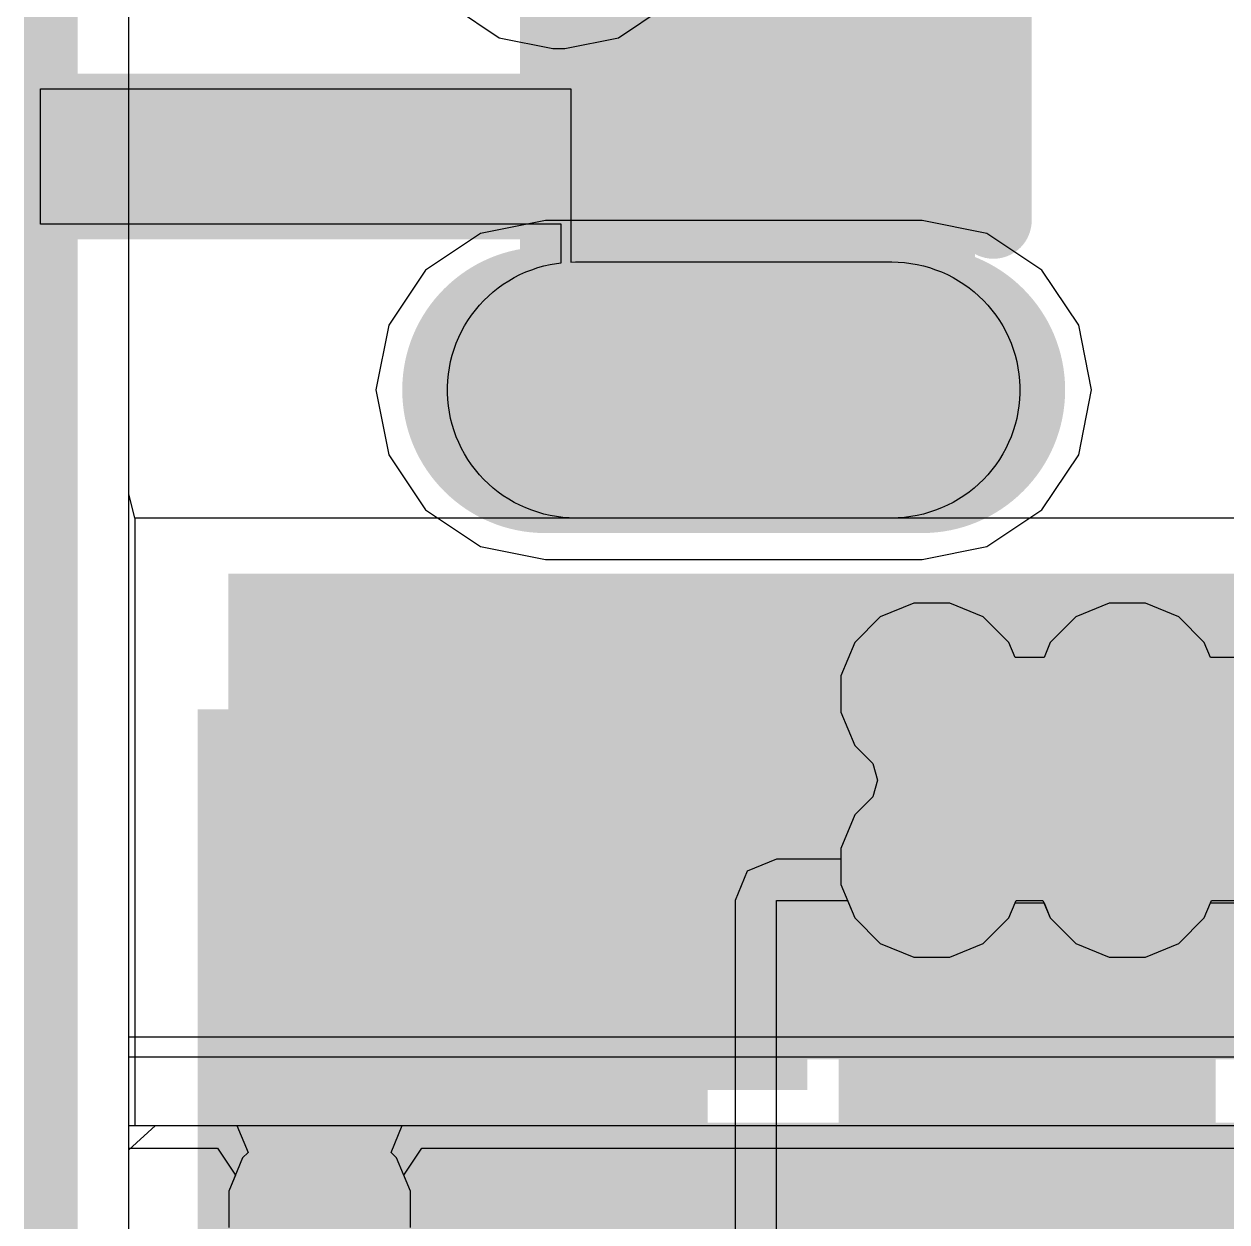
# Model space of a CAD drawing. Header units: inches. Extents: x -6 to 284, y -12 to 154.
# Drawn here: x 10.639 to 14.631, y -2.757 to 1.22 of the extents above; entities that cross this region are included whole.
import ezdxf

# ---------------------------------------------------------------- set-up
doc = ezdxf.new("R2010")
doc.units = ezdxf.units.IN
for name, color, linetype in [('Board Outline', 216, 'Continuous'), ('Bottom Layer', 5, 'Continuous'), ('Bottom Overlay', 54, 'Continuous'), ('Bottom Paste', 16, 'Continuous'), ('Bottom Solder', 6, 'Continuous'), ('Drill Drawing', 1, 'Continuous'), ('GND-1', 16, 'Continuous'), ('GND-2', 90, 'Continuous'), ('GND-3', 216, 'Continuous'), ('GND-4', 54, 'Continuous'), ('Multi-Layer', 9, 'Continuous'), ('Pad Holes', 156, 'Continuous'), ('PWR-1', 156, 'Continuous'), ('PWR-2', 130, 'Continuous'), ('Signal L1', 76, 'Continuous'), ('Signal L2', 6, 'Continuous'), ('Top Layer', 1, 'Continuous'), ('Top Overlay', 2, 'Continuous'), ('Top Paste', 8, 'Continuous'), ('Top Solder', 216, 'Continuous'), ('Via Holes', 16, 'Continuous')]:
    doc.layers.add(name, color=color, linetype=linetype)

# ---------------------------------------------------------------- blocks, each defined once
blk = doc.blocks.new('GT_USB_8013A_80')
at = {"layer": 'Bottom Layer'}
h = blk.add_hatch(color=5, dxfattribs=at)
edge = h.paths.add_edge_path()
edge.add_arc((4.3499, -0.0901), 0.425, 180, 360)
edge.add_line((4.7749, -0.0901), (4.7749, 1.1599))
edge.add_arc((4.3499, 1.1599), 0.425, 0, 180)
edge.add_line((3.9249, 1.1599), (3.9249, -0.0901))
at = {"layer": 'Bottom Solder'}
h = blk.add_hatch(color=6, dxfattribs=at)
edge = h.paths.add_edge_path()
edge.add_arc((4.3499, -0.0901), 0.475, 180, 360)
edge.add_line((4.8249, -0.0901), (4.8249, 1.1599))
edge.add_arc((4.3499, 1.1599), 0.475, 0, 180)
edge.add_line((3.8749, 1.1599), (3.8749, -0.0901))
at = {"layer": 'GND-1'}
h = blk.add_hatch(color=16, dxfattribs=at)
edge = h.paths.add_edge_path()
edge.add_arc((4.3499, -0.0901), 0.425, 180, 360)
edge.add_line((4.7749, -0.0901), (4.7749, 1.1599))
edge.add_arc((4.3499, 1.1599), 0.425, 0, 180)
edge.add_line((3.9249, 1.1599), (3.9249, -0.0901))
at = {"layer": 'GND-2'}
h = blk.add_hatch(color=90, dxfattribs=at)
edge = h.paths.add_edge_path()
edge.add_arc((4.3499, -0.0901), 0.425, 180, 360)
edge.add_line((4.7749, -0.0901), (4.7749, 1.1599))
edge.add_arc((4.3499, 1.1599), 0.425, 0, 180)
edge.add_line((3.9249, 1.1599), (3.9249, -0.0901))
at = {"layer": 'GND-3'}
h = blk.add_hatch(color=216, dxfattribs=at)
edge = h.paths.add_edge_path()
edge.add_arc((4.3499, -0.0901), 0.425, 180, 360)
edge.add_line((4.7749, -0.0901), (4.7749, 1.1599))
edge.add_arc((4.3499, 1.1599), 0.425, 0, 180)
edge.add_line((3.9249, 1.1599), (3.9249, -0.0901))
at = {"layer": 'GND-4'}
h = blk.add_hatch(color=54, dxfattribs=at)
edge = h.paths.add_edge_path()
edge.add_arc((4.3499, -0.0901), 0.425, 180, 360)
edge.add_line((4.7749, -0.0901), (4.7749, 1.1599))
edge.add_arc((4.3499, 1.1599), 0.425, 0, 180)
edge.add_line((3.9249, 1.1599), (3.9249, -0.0901))
at = {"layer": 'Multi-Layer'}
h = blk.add_hatch(color=9, dxfattribs=at)
edge = h.paths.add_edge_path()
edge.add_arc((4.3499, -0.0901), 0.425, 180, 360)
edge.add_line((4.7749, -0.0901), (4.7749, 1.1599))
edge.add_arc((4.3499, 1.1599), 0.425, 0, 180)
edge.add_line((3.9249, 1.1599), (3.9249, -0.0901))
at = {"layer": 'Pad Holes'}
h = blk.add_hatch(color=7, dxfattribs=at)
edge = h.paths.add_edge_path()
edge.add_arc((4.3501, -0.0651), 0.25, 180, 360)
edge.add_line((4.6001, -0.0651), (4.6001, 1.1349))
edge.add_arc((4.3501, 1.1349), 0.25, 0, 180)
edge.add_line((4.1001, 1.1349), (4.1001, -0.0651))
at = {"layer": 'PWR-1'}
h = blk.add_hatch(color=156, dxfattribs=at)
edge = h.paths.add_edge_path()
edge.add_arc((4.3499, -0.0901), 0.425, 180, 360)
edge.add_line((4.7749, -0.0901), (4.7749, 1.1599))
edge.add_arc((4.3499, 1.1599), 0.425, 0, 180)
edge.add_line((3.9249, 1.1599), (3.9249, -0.0901))
at = {"layer": 'PWR-2'}
h = blk.add_hatch(color=130, dxfattribs=at)
edge = h.paths.add_edge_path()
edge.add_arc((4.3499, -0.0901), 0.425, 180, 360)
edge.add_line((4.7749, -0.0901), (4.7749, 1.1599))
edge.add_arc((4.3499, 1.1599), 0.425, 0, 180)
edge.add_line((3.9249, 1.1599), (3.9249, -0.0901))
at = {"layer": 'Signal L1'}
h = blk.add_hatch(color=76, dxfattribs=at)
edge = h.paths.add_edge_path()
edge.add_arc((4.3499, -0.0901), 0.425, 180, 360)
edge.add_line((4.7749, -0.0901), (4.7749, 1.1599))
edge.add_arc((4.3499, 1.1599), 0.425, 0, 180)
edge.add_line((3.9249, 1.1599), (3.9249, -0.0901))
at = {"layer": 'Signal L2'}
h = blk.add_hatch(color=6, dxfattribs=at)
edge = h.paths.add_edge_path()
edge.add_arc((4.3499, -0.0901), 0.425, 180, 360)
edge.add_line((4.7749, -0.0901), (4.7749, 1.1599))
edge.add_arc((4.3499, 1.1599), 0.425, 0, 180)
edge.add_line((3.9249, 1.1599), (3.9249, -0.0901))
at = {"layer": 'Top Layer'}
h = blk.add_hatch(color=1, dxfattribs=at)
edge = h.paths.add_edge_path()
edge.add_arc((4.3499, -0.0901), 0.425, 180, 360)
edge.add_line((4.7749, -0.0901), (4.7749, 1.1599))
edge.add_arc((4.3499, 1.1599), 0.425, 0, 180)
edge.add_line((3.9249, 1.1599), (3.9249, -0.0901))
blk.add_hatch(color=1, dxfattribs=at).paths.add_polyline_path([(3.35, -0.0049), (3.8, -0.0049), (3.8, -1.7649), (3.35, -1.7649)])
at = {"layer": 'Top Solder'}
h = blk.add_hatch(color=216, dxfattribs=at)
edge = h.paths.add_edge_path()
edge.add_arc((4.3499, -0.0901), 0.475, 180, 360)
edge.add_line((4.8249, -0.0901), (4.8249, 1.1599))
edge.add_arc((4.3499, 1.1599), 0.475, 0, 180)
edge.add_line((3.8749, 1.1599), (3.8749, -0.0901))
blk.add_hatch(color=216, dxfattribs=at).paths.add_polyline_path([(3.3, 0.0451), (3.85, 0.0451), (3.85, -1.8149), (3.3, -1.8149)])
at = {"layer": 'Top Overlay'}
blk.add_lwpolyline([(3.7873, 1.3969, 0.254, 0.254, 0), (3.1018, 1.3969, 0.254, 0.254, 0)], format="xyseb", dxfattribs=at)
for points in [[(3.0383, 1.3969, 0.127, 0.127, 1), (3.1653, 1.3969, 0.127, 0.127, 1)], [(3.7238, 1.3969, 0.127, 0.127, 1), (3.8508, 1.3969, 0.127, 0.127, 1)]]:
    blk.add_lwpolyline(points, format="xyseb", close=True, dxfattribs=at)
at = {"layer": 'Top Paste'}
for p, q in [((4.2553, 1.4742), (4.2761, 1.4784)), ((4.2761, 1.4784), (4.297, 1.4815)), ((4.297, 1.4815), (4.3181, 1.4836)), ((4.3181, 1.4836), (4.3393, 1.4847)), ((4.3393, 1.4847), (4.3605, 1.4847)), ((4.3605, 1.4847), (4.3816, 1.4836)), ((4.3816, 1.4836), (4.4027, 1.4815)), ((4.4027, 1.4815), (4.4237, 1.4784)), ((4.4237, 1.4784), (4.4445, 1.4742)), ((4.1374, 1.4279), (4.156, 1.438)), ((4.156, 1.438), (4.1751, 1.4472)), ((4.1751, 1.4472), (4.1946, 1.4554)), ((4.1946, 1.4554), (4.2145, 1.4627)), ((4.2145, 1.4627), (4.2348, 1.469)), ((4.2348, 1.469), (4.2553, 1.4742)), ((4.4445, 1.4742), (4.465, 1.469)), ((4.465, 1.469), (4.4852, 1.4627)), ((4.4852, 1.4627), (4.5052, 1.4554)), ((4.5052, 1.4554), (4.5247, 1.4472)), ((4.5247, 1.4472), (4.5438, 1.438)), ((4.5438, 1.438), (4.5624, 1.4279)), ((4.0849, 1.3921), (4.1018, 1.4049)), ((4.1018, 1.4049), (4.1193, 1.4168)), ((4.1193, 1.4168), (4.1374, 1.4279)), ((4.5624, 1.4279), (4.5805, 1.4168)), ((4.5805, 1.4168), (4.598, 1.4049)), ((4.598, 1.4049), (4.6149, 1.3921)), ((4.0383, 1.3489), (4.0531, 1.3641)), ((4.0531, 1.3641), (4.0687, 1.3785)), ((4.0687, 1.3785), (4.0849, 1.3921)), ((4.6149, 1.3921), (4.6311, 1.3785)), ((4.6311, 1.3785), (4.6467, 1.3641)), ((4.6467, 1.3641), (4.6614, 1.3489)), ((4.0111, 1.3164), (4.0243, 1.333)), ((4.0243, 1.333), (4.0383, 1.3489)), ((4.6614, 1.3489), (4.6755, 1.333)), ((4.6755, 1.333), (4.6887, 1.3164)), ((3.9766, 1.2631), (3.9872, 1.2814)), ((3.9872, 1.2814), (3.9987, 1.2992)), ((3.9987, 1.2992), (4.0111, 1.3164)), ((4.6887, 1.3164), (4.701, 1.2992)), ((4.701, 1.2992), (4.7126, 1.2814)), ((4.7126, 1.2814), (4.7231, 1.2631)), ((3.9582, 1.2249), (3.967, 1.2442)), ((3.967, 1.2442), (3.9766, 1.2631)), ((4.7231, 1.2631), (4.7328, 1.2442)), ((4.7328, 1.2442), (4.7415, 1.2249)), ((3.9437, 1.1851), (3.9505, 1.2052)), ((3.9505, 1.2052), (3.9582, 1.2249)), ((4.7415, 1.2249), (4.7493, 1.2052)), ((4.7493, 1.2052), (4.756, 1.1851)), ((3.9333, 1.144), (3.938, 1.1647)), ((3.938, 1.1647), (3.9437, 1.1851)), ((4.756, 1.1851), (4.7618, 1.1647)), ((4.7618, 1.1647), (4.7665, 1.144)), ((3.927, 1.1021), (3.9296, 1.1232)), ((3.9296, 1.1232), (3.9333, 1.144)), ((4.7665, 1.144), (4.7702, 1.1232)), ((4.7702, 1.1232), (4.7728, 1.1021)), ((3.9249, 1.0598), (3.9254, 1.081)), ((3.9254, 1.081), (3.927, 1.1021)), ((4.7728, 1.1021), (4.7744, 1.081)), ((4.7744, 1.081), (4.7749, 1.0598)), ((3.9249, 0.0098), (3.9249, 1.0598)), ((4.7749, 1.0598), (4.7749, 0.0098)), ((3.9253, -0.0051), (3.9249, 0.0098)), ((4.7749, 0.0098), (4.7744, -0.0114)), ((3.3499, -1.7651), (3.3499, -0.0051)), ((3.3499, -0.0051), (3.9253, -0.0051)), ((3.9276, -0.0371), (3.7999, -0.0371)), ((3.7999, -0.0371), (3.7999, -1.7651)), ((3.9296, -0.0535), (3.9276, -0.0371)), ((4.7728, -0.0325), (4.7702, -0.0535)), ((4.7744, -0.0114), (4.7728, -0.0325)), ((3.9333, -0.0744), (3.9296, -0.0535)), ((3.938, -0.095), (3.9333, -0.0744)), ((4.7665, -0.0744), (4.7618, -0.095)), ((4.7702, -0.0535), (4.7665, -0.0744)), ((3.9437, -0.1154), (3.938, -0.095)), ((3.9505, -0.1355), (3.9437, -0.1154)), ((4.756, -0.1154), (4.7493, -0.1355)), ((4.7618, -0.095), (4.756, -0.1154)), ((3.9582, -0.1553), (3.9505, -0.1355)), ((3.967, -0.1746), (3.9582, -0.1553)), ((4.7415, -0.1553), (4.7328, -0.1746)), ((4.7493, -0.1355), (4.7415, -0.1553)), ((3.9766, -0.1934), (3.967, -0.1746)), ((3.9872, -0.2118), (3.9766, -0.1934)), ((4.7231, -0.1934), (4.7126, -0.2118)), ((4.7328, -0.1746), (4.7231, -0.1934)), ((3.9987, -0.2296), (3.9872, -0.2118)), ((4.0111, -0.2468), (3.9987, -0.2296)), ((4.701, -0.2296), (4.6887, -0.2468)), ((4.7126, -0.2118), (4.701, -0.2296)), ((4.0243, -0.2634), (4.0111, -0.2468)), ((4.0383, -0.2792), (4.0243, -0.2634)), ((4.0531, -0.2944), (4.0383, -0.2792)), ((4.6614, -0.2792), (4.6467, -0.2944)), ((4.6755, -0.2634), (4.6614, -0.2792)), ((4.6887, -0.2468), (4.6755, -0.2634)), ((4.0687, -0.3088), (4.0531, -0.2944)), ((4.0849, -0.3225), (4.0687, -0.3088)), ((4.6311, -0.3088), (4.6149, -0.3225)), ((4.6467, -0.2944), (4.6311, -0.3088)), ((4.1018, -0.3353), (4.0849, -0.3225)), ((4.1193, -0.3472), (4.1018, -0.3353)), ((4.1374, -0.3582), (4.1193, -0.3472)), ((4.156, -0.3684), (4.1374, -0.3582)), ((4.5624, -0.3582), (4.5438, -0.3684)), ((4.5805, -0.3472), (4.5624, -0.3582)), ((4.598, -0.3353), (4.5805, -0.3472)), ((4.6149, -0.3225), (4.598, -0.3353)), ((4.1751, -0.3776), (4.156, -0.3684)), ((4.1946, -0.3858), (4.1751, -0.3776)), ((4.2145, -0.3931), (4.1946, -0.3858)), ((4.2348, -0.3993), (4.2145, -0.3931)), ((4.4852, -0.3931), (4.465, -0.3993)), ((4.5052, -0.3858), (4.4852, -0.3931)), ((4.5247, -0.3776), (4.5052, -0.3858)), ((4.5438, -0.3684), (4.5247, -0.3776)), ((4.2553, -0.4045), (4.2348, -0.3993)), ((4.2761, -0.4087), (4.2553, -0.4045)), ((4.297, -0.4119), (4.2761, -0.4087)), ((4.3181, -0.414), (4.297, -0.4119)), ((4.3393, -0.4151), (4.3181, -0.414)), ((4.3605, -0.4151), (4.3393, -0.4151)), ((4.3816, -0.414), (4.3605, -0.4151)), ((4.4027, -0.4119), (4.3816, -0.414)), ((4.4237, -0.4087), (4.4027, -0.4119)), ((4.4445, -0.4045), (4.4237, -0.4087)), ((4.465, -0.3993), (4.4445, -0.4045)), ((3.7999, -1.7651), (3.3499, -1.7651))]:
    blk.add_line(p, q, dxfattribs=at)
blk = doc.blocks.new('F____1206__3216_M_______250')
at = {"layer": 'Top Layer'}
blk.add_hatch(color=1, dxfattribs=at).paths.add_polyline_path([(-2.058, 0.91), (-0.998, 0.91), (-0.998, -0.91), (-2.058, -0.91)])
at = {"layer": 'Top Paste'}
blk.add_hatch(color=8, dxfattribs=at).paths.add_polyline_path([(-2.058, 0.91), (-0.998, 0.91), (-0.998, -0.91), (-2.058, -0.91)])
at = {"layer": 'Top Solder'}
blk.add_hatch(color=216, dxfattribs=at).paths.add_polyline_path([(-2.1596, 1.0116), (-0.8964, 1.0116), (-0.8964, -1.0116), (-2.1596, -1.0116)])
at = {"layer": 'Top Overlay'}
for points in [[(0.68, 0.8492, 0.127, 0.127, 0), (-0.68, 0.8492, 0.127, 0.127, 0)], [(-0.6087, -0.002, 0.127, 0.127, -0.962331), (0, -0.0254, 0.127, 0.127, 0)], [(0.68, -0.8492, 0.127, 0.127, 0), (-0.68, -0.8492, 0.127, 0.127, 0)]]:
    blk.add_lwpolyline(points, format="xyseb", dxfattribs=at)
for points in [[(-0.7118, 0.8492, 0.0635, 0.0635, 1), (-0.6483, 0.8492, 0.0635, 0.0635, 1)], [(-0.6405, -0.002, 0.0635, 0.0635, 1), (-0.577, -0.002, 0.0635, 0.0635, 1)], [(-0.7118, -0.8492, 0.0635, 0.0635, 1), (-0.6483, -0.8492, 0.0635, 0.0635, 1)]]:
    blk.add_lwpolyline(points, format="xyseb", close=True, dxfattribs=at)
blk = doc.blocks.new('C___0805_B_427')
at = {"layer": 'Bottom Layer'}
for points in [[(-1.524, 0.762), (-0.508, 0.762), (-0.508, -0.762), (-1.524, -0.762)], [(0.508, 0.762), (1.524, 0.762), (1.524, -0.762), (0.508, -0.762)]]:
    blk.add_hatch(color=5, dxfattribs=at).paths.add_polyline_path(points)
at = {"layer": 'Bottom Paste'}
for points in [[(-1.524, 0.762), (-0.508, 0.762), (-0.508, -0.762), (-1.524, -0.762)], [(0.508, 0.762), (1.524, 0.762), (1.524, -0.762), (0.508, -0.762)]]:
    blk.add_hatch(color=16, dxfattribs=at).paths.add_polyline_path(points)
at = {"layer": 'Bottom Solder'}
for points in [[(-1.594, 0.832), (-0.438, 0.832), (-0.438, -0.832), (-1.594, -0.832)], [(0.438, 0.832), (1.594, 0.832), (1.594, -0.832), (0.438, -0.832)]]:
    blk.add_hatch(color=6, dxfattribs=at).paths.add_polyline_path(points)
at = {"layer": 'Bottom Overlay'}
for points in [[(-1.6256, 0.8636, 0.127, 0.127, 0), (-0.6096, 0.8636, 0.127, 0.127, 0)], [(-1.6256, -0.8636, 0.127, 0.127, 0), (-1.6256, 0.8636, 0.127, 0.127, 0)], [(0.6096, 0.8636, 0.127, 0.127, 0), (1.6256, 0.8636, 0.127, 0.127, 0)], [(1.6256, -0.8636, 0.127, 0.127, 0), (1.6256, 0.8636, 0.127, 0.127, 0)], [(-1.6256, -0.8636, 0.127, 0.127, 0), (-0.6096, -0.8636, 0.127, 0.127, 0)], [(0.6096, -0.8636, 0.127, 0.127, 0), (1.6256, -0.8636, 0.127, 0.127, 0)]]:
    blk.add_lwpolyline(points, format="xyseb", dxfattribs=at)
for points in [[(-1.6574, 0.8636, 0.0635, 0.0635, 1), (-1.5938, 0.8636, 0.0635, 0.0635, 1)], [(-1.6574, 0.8636, 0.0635, 0.0635, 1), (-1.5938, 0.8636, 0.0635, 0.0635, 1)], [(-0.6414, 0.8636, 0.0635, 0.0635, 1), (-0.5779, 0.8636, 0.0635, 0.0635, 1)], [(0.5779, 0.8636, 0.0635, 0.0635, 1), (0.6414, 0.8636, 0.0635, 0.0635, 1)], [(1.5939, 0.8636, 0.0635, 0.0635, 1), (1.6574, 0.8636, 0.0635, 0.0635, 1)], [(1.5939, 0.8636, 0.0635, 0.0635, 1), (1.6574, 0.8636, 0.0635, 0.0635, 1)], [(-1.6574, -0.8636, 0.0635, 0.0635, 1), (-1.5939, -0.8636, 0.0635, 0.0635, 1)], [(-1.6574, -0.8636, 0.0635, 0.0635, 1), (-1.5939, -0.8636, 0.0635, 0.0635, 1)], [(-0.6413, -0.8636, 0.0635, 0.0635, 1), (-0.5778, -0.8636, 0.0635, 0.0635, 1)], [(0.5779, -0.8636, 0.0635, 0.0635, 1), (0.6414, -0.8636, 0.0635, 0.0635, 1)], [(1.5939, -0.8636, 0.0635, 0.0635, 1), (1.6574, -0.8636, 0.0635, 0.0635, 1)], [(1.5939, -0.8636, 0.0635, 0.0635, 1), (1.6574, -0.8636, 0.0635, 0.0635, 1)]]:
    blk.add_lwpolyline(points, format="xyseb", close=True, dxfattribs=at)

msp = doc.modelspace()

# ---------------------------------------------------------------- hatches: boundary and pattern name
at = {"layer": 'Bottom Layer'}
h = msp.add_hatch(color=5, dxfattribs=at)
edge = h.paths.add_edge_path()
edge.add_arc((13.6514, -1.0041), 0.2, 0, 360)
h = msp.add_hatch(color=5, dxfattribs=at)
edge = h.paths.add_edge_path()
edge.add_arc((14.3002, -1.0041), 0.2, 0, 360)
h = msp.add_hatch(color=5, dxfattribs=at)
edge = h.paths.add_edge_path()
edge.add_arc((13.6514, -1.5767), 0.2, 0, 360)
h = msp.add_hatch(color=5, dxfattribs=at)
edge = h.paths.add_edge_path()
edge.add_arc((14.3002, -1.5767), 0.2, 0, 360)
msp.add_hatch(color=5, dxfattribs=at).paths.add_polyline_path([(11.38, -6.0661), (12.9075, -6.0661), (12.9075, -2.0692), (11.38, -2.0692)])
h = msp.add_hatch(color=5, dxfattribs=at)
edge = h.paths.add_edge_path()
edge.add_arc((11.6198, -2.7148), 0.2, 0, 360)
at = {"layer": 'GND-1'}
h = msp.add_hatch(color=16, dxfattribs=at)
edge = h.paths.add_edge_path()
edge.add_arc((13.6514, -1.0041), 0.2, 0, 360)
h = msp.add_hatch(color=16, dxfattribs=at)
edge = h.paths.add_edge_path()
edge.add_arc((14.3002, -1.0041), 0.2, 0, 360)
h = msp.add_hatch(color=16, dxfattribs=at)
edge = h.paths.add_edge_path()
edge.add_arc((13.6514, -1.5767), 0.2, 0, 360)
h = msp.add_hatch(color=16, dxfattribs=at)
edge = h.paths.add_edge_path()
edge.add_arc((14.3002, -1.5767), 0.2, 0, 360)
h = msp.add_hatch(color=16, dxfattribs=at)
edge = h.paths.add_edge_path()
edge.add_arc((11.6198, -2.7148), 0.2, 0, 360)
at = {"layer": 'GND-2'}
h = msp.add_hatch(color=90, dxfattribs=at)
edge = h.paths.add_edge_path()
edge.add_arc((13.6514, -1.0041), 0.2, 0, 360)
h = msp.add_hatch(color=90, dxfattribs=at)
edge = h.paths.add_edge_path()
edge.add_arc((14.3002, -1.0041), 0.2, 0, 360)
h = msp.add_hatch(color=90, dxfattribs=at)
edge = h.paths.add_edge_path()
edge.add_arc((13.6514, -1.5767), 0.2, 0, 360)
h = msp.add_hatch(color=90, dxfattribs=at)
edge = h.paths.add_edge_path()
edge.add_arc((14.3002, -1.5767), 0.2, 0, 360)
h = msp.add_hatch(color=90, dxfattribs=at)
edge = h.paths.add_edge_path()
edge.add_arc((11.6198, -2.7148), 0.2, 0, 360)
at = {"layer": 'GND-3'}
h = msp.add_hatch(color=216, dxfattribs=at)
edge = h.paths.add_edge_path()
edge.add_arc((13.6514, -1.0041), 0.2, 0, 360)
h = msp.add_hatch(color=216, dxfattribs=at)
edge = h.paths.add_edge_path()
edge.add_arc((14.3002, -1.0041), 0.2, 0, 360)
h = msp.add_hatch(color=216, dxfattribs=at)
edge = h.paths.add_edge_path()
edge.add_arc((13.6514, -1.5767), 0.2, 0, 360)
h = msp.add_hatch(color=216, dxfattribs=at)
edge = h.paths.add_edge_path()
edge.add_arc((14.3002, -1.5767), 0.2, 0, 360)
h = msp.add_hatch(color=216, dxfattribs=at)
edge = h.paths.add_edge_path()
edge.add_arc((11.6198, -2.7148), 0.2, 0, 360)
at = {"layer": 'GND-4'}
h = msp.add_hatch(color=54, dxfattribs=at)
edge = h.paths.add_edge_path()
edge.add_arc((13.6514, -1.0041), 0.2, 0, 360)
h = msp.add_hatch(color=54, dxfattribs=at)
edge = h.paths.add_edge_path()
edge.add_arc((14.3002, -1.0041), 0.2, 0, 360)
h = msp.add_hatch(color=54, dxfattribs=at)
edge = h.paths.add_edge_path()
edge.add_arc((13.6514, -1.5767), 0.2, 0, 360)
h = msp.add_hatch(color=54, dxfattribs=at)
edge = h.paths.add_edge_path()
edge.add_arc((14.3002, -1.5767), 0.2, 0, 360)
h = msp.add_hatch(color=54, dxfattribs=at)
edge = h.paths.add_edge_path()
edge.add_arc((11.6198, -2.7148), 0.2, 0, 360)
at = {"layer": 'PWR-1'}
h = msp.add_hatch(color=156, dxfattribs=at)
edge = h.paths.add_edge_path()
edge.add_arc((13.6514, -1.0041), 0.2, 0, 360)
h = msp.add_hatch(color=156, dxfattribs=at)
edge = h.paths.add_edge_path()
edge.add_arc((14.3002, -1.0041), 0.2, 0, 360)
h = msp.add_hatch(color=156, dxfattribs=at)
edge = h.paths.add_edge_path()
edge.add_arc((13.6514, -1.5767), 0.2, 0, 360)
h = msp.add_hatch(color=156, dxfattribs=at)
edge = h.paths.add_edge_path()
edge.add_arc((14.3002, -1.5767), 0.2, 0, 360)
h = msp.add_hatch(color=156, dxfattribs=at)
edge = h.paths.add_edge_path()
edge.add_arc((11.6198, -2.7148), 0.2, 0, 360)
at = {"layer": 'PWR-2'}
h = msp.add_hatch(color=130, dxfattribs=at)
edge = h.paths.add_edge_path()
edge.add_arc((13.6514, -1.0041), 0.2, 0, 360)
h = msp.add_hatch(color=130, dxfattribs=at)
edge = h.paths.add_edge_path()
edge.add_arc((14.3002, -1.0041), 0.2, 0, 360)
h = msp.add_hatch(color=130, dxfattribs=at)
edge = h.paths.add_edge_path()
edge.add_arc((13.6514, -1.5767), 0.2, 0, 360)
h = msp.add_hatch(color=130, dxfattribs=at)
edge = h.paths.add_edge_path()
edge.add_arc((14.3002, -1.5767), 0.2, 0, 360)
h = msp.add_hatch(color=130, dxfattribs=at)
edge = h.paths.add_edge_path()
edge.add_arc((11.6198, -2.7148), 0.2, 0, 360)
at = {"layer": 'Signal L1'}
h = msp.add_hatch(color=76, dxfattribs=at)
edge = h.paths.add_edge_path()
edge.add_arc((13.6514, -1.0041), 0.2, 0, 360)
h = msp.add_hatch(color=76, dxfattribs=at)
edge = h.paths.add_edge_path()
edge.add_arc((14.3002, -1.0041), 0.2, 0, 360)
h = msp.add_hatch(color=76, dxfattribs=at)
edge = h.paths.add_edge_path()
edge.add_arc((13.6514, -1.5767), 0.2, 0, 360)
h = msp.add_hatch(color=76, dxfattribs=at)
edge = h.paths.add_edge_path()
edge.add_arc((14.3002, -1.5767), 0.2, 0, 360)
h = msp.add_hatch(color=76, dxfattribs=at)
edge = h.paths.add_edge_path()
edge.add_arc((11.6198, -2.7148), 0.2, 0, 360)
at = {"layer": 'Signal L2'}
h = msp.add_hatch(color=6, dxfattribs=at)
edge = h.paths.add_edge_path()
edge.add_arc((13.6514, -1.0041), 0.2, 0, 360)
h = msp.add_hatch(color=6, dxfattribs=at)
edge = h.paths.add_edge_path()
edge.add_arc((14.3002, -1.0041), 0.2, 0, 360)
h = msp.add_hatch(color=6, dxfattribs=at)
edge = h.paths.add_edge_path()
edge.add_arc((13.6514, -1.5767), 0.2, 0, 360)
h = msp.add_hatch(color=6, dxfattribs=at)
edge = h.paths.add_edge_path()
edge.add_arc((14.3002, -1.5767), 0.2, 0, 360)
h = msp.add_hatch(color=6, dxfattribs=at)
edge = h.paths.add_edge_path()
edge.add_arc((11.6198, -2.7148), 0.2, 0, 360)
at = {"layer": 'Top Layer'}
for points in [[(12.2844, -0.1559), (13.7948, -0.1559), (13.7948, 1.755), (12.2844, 1.755)], [(11.3164, -2.2167), (15.8324, -2.2167), (15.8324, -0.6047), (11.3164, -0.6047)], [(11.3164, -3.9126), (15.8324, -3.9126), (15.8324, -2.4268), (11.3164, -2.4268)]]:
    msp.add_hatch(color=1, dxfattribs=at).paths.add_polyline_path(points)
h = msp.add_hatch(color=1, dxfattribs=at)
edge = h.paths.add_edge_path()
edge.add_arc((13.6514, -1.0041), 0.2, 0, 360)
h = msp.add_hatch(color=1, dxfattribs=at)
edge = h.paths.add_edge_path()
edge.add_arc((14.3002, -1.0041), 0.2, 0, 360)
h = msp.add_hatch(color=1, dxfattribs=at)
edge = h.paths.add_edge_path()
edge.add_arc((13.6514, -1.5767), 0.2, 0, 360)
h = msp.add_hatch(color=1, dxfattribs=at)
edge = h.paths.add_edge_path()
edge.add_arc((14.3002, -1.5767), 0.2, 0, 360)
h = msp.add_hatch(color=1, dxfattribs=at)
edge = h.paths.add_edge_path()
edge.add_arc((11.6198, -2.7148), 0.2, 0, 360)
at = {"layer": 'Via Holes'}
h = msp.add_hatch(color=7, dxfattribs=at)
edge = h.paths.add_edge_path()
edge.add_arc((13.6514, -1.0041), 0.1, 0, 360)
h = msp.add_hatch(color=7, dxfattribs=at)
edge = h.paths.add_edge_path()
edge.add_arc((14.3002, -1.0041), 0.1, 0, 360)
h = msp.add_hatch(color=7, dxfattribs=at)
edge = h.paths.add_edge_path()
edge.add_arc((13.6514, -1.5767), 0.1, 0, 360)
h = msp.add_hatch(color=7, dxfattribs=at)
edge = h.paths.add_edge_path()
edge.add_arc((14.3002, -1.5767), 0.1, 0, 360)
h = msp.add_hatch(color=7, dxfattribs=at)
edge = h.paths.add_edge_path()
edge.add_arc((11.6198, -2.7148), 0.1, 0, 360)

# ---------------------------------------------------------------- linework, layer by layer
at = {"layer": 'Board Outline'}
msp.add_lwpolyline([(10.7278, -10.3315, 0.1778, 0.1778, 0), (10.7278, 19.0513, 0.1778, 0.1778, 0)], format="xyseb", dxfattribs=at)
at = {"layer": 'Bottom Layer'}
for p, q in [((10.9868, -10.3315), (10.9868, 19.0513)), ((13.5914, -0.7025), (13.4806, -0.7484)), ((13.7114, -0.7025), (13.5914, -0.7025)), ((13.8223, -0.7484), (13.7114, -0.7025)), ((14.2402, -0.7025), (14.1294, -0.7484)), ((14.3602, -0.7025), (14.2402, -0.7025)), ((14.4711, -0.7484), (14.3602, -0.7025)), ((13.4806, -0.7484), (13.3957, -0.8332)), ((13.9071, -0.8332), (13.8223, -0.7484)), ((14.1294, -0.7484), (14.0445, -0.8332)), ((14.5559, -0.8332), (14.4711, -0.7484)), ((13.3957, -0.8332), (13.3498, -0.9441)), ((13.9277, -0.883), (13.9071, -0.8332)), ((14.0445, -0.8332), (14.0239, -0.883)), ((14.5765, -0.883), (14.5559, -0.8332)), ((14.0239, -0.883), (13.9277, -0.883)), ((14.6728, -0.883), (14.5765, -0.883)), ((13.3498, -0.9441), (13.3498, -1.064)), ((13.3498, -1.064), (13.3957, -1.1749)), ((13.3957, -1.1749), (13.4558, -1.235)), ((13.4558, -1.235), (13.4718, -1.2904)), ((13.4718, -1.2904), (13.4558, -1.3457)), ((13.4558, -1.3457), (13.3957, -1.4058)), ((13.3957, -1.4058), (13.3498, -1.5167)), ((13.3498, -1.5167), (13.3498, -1.552)), ((13.1364, -1.552), (13.0392, -1.5922)), ((13.3498, -1.552), (13.1364, -1.552)), ((13.0392, -1.5922), (12.999, -1.6894)), ((12.999, -1.6894), (12.999, -6.2451)), ((13.1364, -6.2451), (13.1364, -1.6894)), ((13.1364, -1.6894), (13.3717, -1.6894)), ((13.3717, -1.6894), (13.3957, -1.7475)), ((13.9071, -1.7475), (13.9312, -1.6894)), ((13.9312, -1.6894), (14.0205, -1.6894)), ((14.0205, -1.6894), (14.0445, -1.7475)), ((14.5559, -1.7475), (14.58, -1.6894)), ((14.58, -1.6894), (14.6693, -1.6894)), ((13.3957, -1.7475), (13.4806, -1.8324)), ((13.8223, -1.8324), (13.9071, -1.7475)), ((14.0445, -1.7475), (14.1294, -1.8324)), ((14.4711, -1.8324), (14.5559, -1.7475)), ((13.4806, -1.8324), (13.5914, -1.8783)), ((13.7114, -1.8783), (13.8223, -1.8324)), ((14.1294, -1.8324), (14.2402, -1.8783)), ((14.3602, -1.8783), (14.4711, -1.8324)), ((13.5914, -1.8783), (13.7114, -1.8783)), ((14.2402, -1.8783), (14.3602, -1.8783))]:
    msp.add_line(p, q, dxfattribs=at)
at = {"layer": 'Drill Drawing'}
for points in [[(12.867, 0.1319, 0.0508, 0.0508, 0), (12.994, 0.2589, 0.0508, 0.0508, 0)], [(12.994, 0.2589, 0.0508, 0.0508, 0), (13.121, 0.1319, 0.0508, 0.0508, 0)], [(12.74, 0.1319, 0.0508, 0.0508, 0), (12.867, 0.0049, 0.0508, 0.0508, 0)], [(12.74, 0.1319, 0.0508, 0.0508, 0), (12.867, 0.1319, 0.0508, 0.0508, 0)], [(13.121, 0.1319, 0.0508, 0.0508, 0), (13.248, 0.1319, 0.0508, 0.0508, 0)], [(13.121, 0.0049, 0.0508, 0.0508, 0), (13.248, 0.1319, 0.0508, 0.0508, 0)], [(12.74, -0.1221, 0.0508, 0.0508, 0), (12.867, 0.0049, 0.0508, 0.0508, 0)], [(13.121, 0.0049, 0.0508, 0.0508, 0), (13.248, -0.1221, 0.0508, 0.0508, 0)], [(12.74, -0.1221, 0.0508, 0.0508, 0), (12.867, -0.1221, 0.0508, 0.0508, 0)], [(12.867, -0.1221, 0.0508, 0.0508, 0), (12.994, -0.2491, 0.0508, 0.0508, 0)], [(12.994, -0.2491, 0.0508, 0.0508, 0), (13.121, -0.1221, 0.0508, 0.0508, 0)], [(13.121, -0.1221, 0.0508, 0.0508, 0), (13.248, -0.1221, 0.0508, 0.0508, 0)], [(13.3974, -0.7501, 0.0508, 0.0508, 0), (13.9054, -0.7501, 0.0508, 0.0508, 0)], [(13.3974, -0.7501, 0.0508, 0.0508, 0), (13.6514, -1.2581, 0.0508, 0.0508, 0)], [(13.6514, -1.2581, 0.0508, 0.0508, 0), (13.9054, -0.7501, 0.0508, 0.0508, 0)], [(14.0462, -0.7501, 0.0508, 0.0508, 0), (14.5542, -0.7501, 0.0508, 0.0508, 0)], [(14.0462, -0.7501, 0.0508, 0.0508, 0), (14.3002, -1.2581, 0.0508, 0.0508, 0)], [(14.3002, -1.2581, 0.0508, 0.0508, 0), (14.5542, -0.7501, 0.0508, 0.0508, 0)], [(13.3974, -1.3227, 0.0508, 0.0508, 0), (13.9054, -1.3227, 0.0508, 0.0508, 0)], [(13.3974, -1.3227, 0.0508, 0.0508, 0), (13.6514, -1.8307, 0.0508, 0.0508, 0)], [(13.6514, -1.8307, 0.0508, 0.0508, 0), (13.9054, -1.3227, 0.0508, 0.0508, 0)], [(14.0462, -1.3227, 0.0508, 0.0508, 0), (14.5542, -1.3227, 0.0508, 0.0508, 0)], [(14.0462, -1.3227, 0.0508, 0.0508, 0), (14.3002, -1.8307, 0.0508, 0.0508, 0)], [(14.3002, -1.8307, 0.0508, 0.0508, 0), (14.5542, -1.3227, 0.0508, 0.0508, 0)], [(11.3658, -2.4608, 0.0508, 0.0508, 0), (11.8738, -2.4608, 0.0508, 0.0508, 0)], [(11.3658, -2.4608, 0.0508, 0.0508, 0), (11.6198, -2.9688, 0.0508, 0.0508, 0)], [(11.6198, -2.9688, 0.0508, 0.0508, 0), (11.8738, -2.4608, 0.0508, 0.0508, 0)]]:
    msp.add_lwpolyline(points, format="xyseb", dxfattribs=at)
for points in [[(12.9813, 0.2589, 0.0254, 0.0254, 1), (13.0067, 0.2589, 0.0254, 0.0254, 1)], [(12.9813, 0.2589, 0.0254, 0.0254, 1), (13.0067, 0.2589, 0.0254, 0.0254, 1)], [(12.7273, 0.1319, 0.0254, 0.0254, 1), (12.7527, 0.1319, 0.0254, 0.0254, 1)], [(12.7273, 0.1319, 0.0254, 0.0254, 1), (12.7527, 0.1319, 0.0254, 0.0254, 1)], [(12.8543, 0.1319, 0.0254, 0.0254, 1), (12.8797, 0.1319, 0.0254, 0.0254, 1)], [(12.8543, 0.1319, 0.0254, 0.0254, 1), (12.8797, 0.1319, 0.0254, 0.0254, 1)], [(13.1083, 0.1319, 0.0254, 0.0254, 1), (13.1337, 0.1319, 0.0254, 0.0254, 1)], [(13.1083, 0.1319, 0.0254, 0.0254, 1), (13.1337, 0.1319, 0.0254, 0.0254, 1)], [(13.2353, 0.1319, 0.0254, 0.0254, 1), (13.2607, 0.1319, 0.0254, 0.0254, 1)], [(13.2353, 0.1319, 0.0254, 0.0254, 1), (13.2607, 0.1319, 0.0254, 0.0254, 1)], [(12.8543, 0.0049, 0.0254, 0.0254, 1), (12.8797, 0.0049, 0.0254, 0.0254, 1)], [(12.8543, 0.0049, 0.0254, 0.0254, 1), (12.8797, 0.0049, 0.0254, 0.0254, 1)], [(13.1083, 0.0049, 0.0254, 0.0254, 1), (13.1337, 0.0049, 0.0254, 0.0254, 1)], [(13.1083, 0.0049, 0.0254, 0.0254, 1), (13.1337, 0.0049, 0.0254, 0.0254, 1)], [(12.7273, -0.1221, 0.0254, 0.0254, 1), (12.7527, -0.1221, 0.0254, 0.0254, 1)], [(12.7273, -0.1221, 0.0254, 0.0254, 1), (12.7527, -0.1221, 0.0254, 0.0254, 1)], [(12.8543, -0.1221, 0.0254, 0.0254, 1), (12.8797, -0.1221, 0.0254, 0.0254, 1)], [(12.8543, -0.1221, 0.0254, 0.0254, 1), (12.8797, -0.1221, 0.0254, 0.0254, 1)], [(13.1083, -0.1221, 0.0254, 0.0254, 1), (13.1337, -0.1221, 0.0254, 0.0254, 1)], [(13.1083, -0.1221, 0.0254, 0.0254, 1), (13.1337, -0.1221, 0.0254, 0.0254, 1)], [(13.2353, -0.1221, 0.0254, 0.0254, 1), (13.2607, -0.1221, 0.0254, 0.0254, 1)], [(13.2353, -0.1221, 0.0254, 0.0254, 1), (13.2607, -0.1221, 0.0254, 0.0254, 1)], [(12.9813, -0.2491, 0.0254, 0.0254, 1), (13.0067, -0.2491, 0.0254, 0.0254, 1)], [(12.9813, -0.2491, 0.0254, 0.0254, 1), (13.0067, -0.2491, 0.0254, 0.0254, 1)], [(13.3847, -0.7501, 0.0254, 0.0254, 1), (13.4101, -0.7501, 0.0254, 0.0254, 1)], [(13.3847, -0.7501, 0.0254, 0.0254, 1), (13.4101, -0.7501, 0.0254, 0.0254, 1)], [(13.8927, -0.7501, 0.0254, 0.0254, 1), (13.9181, -0.7501, 0.0254, 0.0254, 1)], [(13.8927, -0.7501, 0.0254, 0.0254, 1), (13.9181, -0.7501, 0.0254, 0.0254, 1)], [(14.0335, -0.7501, 0.0254, 0.0254, 1), (14.0589, -0.7501, 0.0254, 0.0254, 1)], [(14.0335, -0.7501, 0.0254, 0.0254, 1), (14.0589, -0.7501, 0.0254, 0.0254, 1)], [(14.5415, -0.7501, 0.0254, 0.0254, 1), (14.5669, -0.7501, 0.0254, 0.0254, 1)], [(14.5415, -0.7501, 0.0254, 0.0254, 1), (14.5669, -0.7501, 0.0254, 0.0254, 1)], [(13.6387, -1.2581, 0.0254, 0.0254, 1), (13.6641, -1.2581, 0.0254, 0.0254, 1)], [(13.6387, -1.2581, 0.0254, 0.0254, 1), (13.6641, -1.2581, 0.0254, 0.0254, 1)], [(14.2875, -1.2581, 0.0254, 0.0254, 1), (14.3129, -1.2581, 0.0254, 0.0254, 1)], [(14.2875, -1.2581, 0.0254, 0.0254, 1), (14.3129, -1.2581, 0.0254, 0.0254, 1)], [(13.3847, -1.3227, 0.0254, 0.0254, 1), (13.4101, -1.3227, 0.0254, 0.0254, 1)], [(13.3847, -1.3227, 0.0254, 0.0254, 1), (13.4101, -1.3227, 0.0254, 0.0254, 1)], [(13.8927, -1.3227, 0.0254, 0.0254, 1), (13.9181, -1.3227, 0.0254, 0.0254, 1)], [(13.8927, -1.3227, 0.0254, 0.0254, 1), (13.9181, -1.3227, 0.0254, 0.0254, 1)], [(14.0335, -1.3227, 0.0254, 0.0254, 1), (14.0589, -1.3227, 0.0254, 0.0254, 1)], [(14.0335, -1.3227, 0.0254, 0.0254, 1), (14.0589, -1.3227, 0.0254, 0.0254, 1)], [(14.5415, -1.3227, 0.0254, 0.0254, 1), (14.5669, -1.3227, 0.0254, 0.0254, 1)], [(14.5415, -1.3227, 0.0254, 0.0254, 1), (14.5669, -1.3227, 0.0254, 0.0254, 1)], [(13.6387, -1.8307, 0.0254, 0.0254, 1), (13.6641, -1.8307, 0.0254, 0.0254, 1)], [(13.6387, -1.8307, 0.0254, 0.0254, 1), (13.6641, -1.8307, 0.0254, 0.0254, 1)], [(14.2875, -1.8307, 0.0254, 0.0254, 1), (14.3129, -1.8307, 0.0254, 0.0254, 1)], [(14.2875, -1.8307, 0.0254, 0.0254, 1), (14.3129, -1.8307, 0.0254, 0.0254, 1)], [(11.3531, -2.4608, 0.0254, 0.0254, 1), (11.3785, -2.4608, 0.0254, 0.0254, 1)], [(11.3531, -2.4608, 0.0254, 0.0254, 1), (11.3785, -2.4608, 0.0254, 0.0254, 1)], [(11.8611, -2.4608, 0.0254, 0.0254, 1), (11.8865, -2.4608, 0.0254, 0.0254, 1)], [(11.8611, -2.4608, 0.0254, 0.0254, 1), (11.8865, -2.4608, 0.0254, 0.0254, 1)]]:
    msp.add_lwpolyline(points, format="xyseb", close=True, dxfattribs=at)
at = {"layer": 'GND-1'}
for p, q in [((10.9868, -10.3315), (10.9868, 19.0513)), ((13.5914, -0.7025), (13.4806, -0.7484)), ((13.7114, -0.7025), (13.5914, -0.7025)), ((13.8223, -0.7484), (13.7114, -0.7025)), ((14.2402, -0.7025), (14.1294, -0.7484)), ((14.3602, -0.7025), (14.2402, -0.7025)), ((14.4711, -0.7484), (14.3602, -0.7025)), ((13.4806, -0.7484), (13.3957, -0.8332)), ((13.9071, -0.8332), (13.8223, -0.7484)), ((14.1294, -0.7484), (14.0445, -0.8332)), ((14.5559, -0.8332), (14.4711, -0.7484)), ((13.3957, -0.8332), (13.3498, -0.9441)), ((13.9277, -0.883), (13.9071, -0.8332)), ((14.0445, -0.8332), (14.0239, -0.883)), ((14.5765, -0.883), (14.5559, -0.8332)), ((14.0239, -0.883), (13.9277, -0.883)), ((14.6728, -0.883), (14.5765, -0.883)), ((13.3498, -0.9441), (13.3498, -1.064)), ((13.3498, -1.064), (13.3957, -1.1749)), ((13.3957, -1.1749), (13.4558, -1.235)), ((13.4558, -1.235), (13.4718, -1.2904)), ((13.4718, -1.2904), (13.4558, -1.3457)), ((13.4558, -1.3457), (13.3957, -1.4058)), ((13.3957, -1.4058), (13.3498, -1.5167)), ((13.3498, -1.5167), (13.3498, -1.6367)), ((13.3498, -1.6367), (13.3957, -1.7475)), ((13.9071, -1.7475), (13.9277, -1.6978)), ((13.9277, -1.6978), (14.0239, -1.6978)), ((14.0239, -1.6978), (14.0445, -1.7475)), ((14.5559, -1.7475), (14.5765, -1.6978)), ((14.5765, -1.6978), (14.6728, -1.6978)), ((13.3957, -1.7475), (13.4806, -1.8324)), ((13.8223, -1.8324), (13.9071, -1.7475)), ((14.0445, -1.7475), (14.1294, -1.8324)), ((14.4711, -1.8324), (14.5559, -1.7475)), ((13.4806, -1.8324), (13.5914, -1.8783)), ((13.7114, -1.8783), (13.8223, -1.8324)), ((14.1294, -1.8324), (14.2402, -1.8783)), ((14.3602, -1.8783), (14.4711, -1.8324)), ((13.5914, -1.8783), (13.7114, -1.8783)), ((14.2402, -1.8783), (14.3602, -1.8783))]:
    msp.add_line(p, q, dxfattribs=at)
at = {"layer": 'GND-2'}
for p, q in [((10.9868, -10.3315), (10.9868, 19.0513)), ((13.5914, -0.7025), (13.4806, -0.7484)), ((13.7114, -0.7025), (13.5914, -0.7025)), ((13.8223, -0.7484), (13.7114, -0.7025)), ((14.2402, -0.7025), (14.1294, -0.7484)), ((14.3602, -0.7025), (14.2402, -0.7025)), ((14.4711, -0.7484), (14.3602, -0.7025)), ((13.4806, -0.7484), (13.3957, -0.8332)), ((13.9071, -0.8332), (13.8223, -0.7484)), ((14.1294, -0.7484), (14.0445, -0.8332)), ((14.5559, -0.8332), (14.4711, -0.7484)), ((13.3957, -0.8332), (13.3498, -0.9441)), ((13.9277, -0.883), (13.9071, -0.8332)), ((14.0445, -0.8332), (14.0239, -0.883)), ((14.5765, -0.883), (14.5559, -0.8332)), ((14.0239, -0.883), (13.9277, -0.883)), ((14.6728, -0.883), (14.5765, -0.883)), ((13.3498, -0.9441), (13.3498, -1.064)), ((13.3498, -1.064), (13.3957, -1.1749)), ((13.3957, -1.1749), (13.4558, -1.235)), ((13.4558, -1.235), (13.4718, -1.2904)), ((13.4718, -1.2904), (13.4558, -1.3457)), ((13.4558, -1.3457), (13.3957, -1.4058)), ((13.3957, -1.4058), (13.3498, -1.5167)), ((13.3498, -1.5167), (13.3498, -1.6367)), ((13.3498, -1.6367), (13.3957, -1.7475)), ((13.9071, -1.7475), (13.9277, -1.6978)), ((13.9277, -1.6978), (14.0239, -1.6978)), ((14.0239, -1.6978), (14.0445, -1.7475)), ((14.5559, -1.7475), (14.5765, -1.6978)), ((14.5765, -1.6978), (14.6728, -1.6978)), ((13.3957, -1.7475), (13.4806, -1.8324)), ((13.8223, -1.8324), (13.9071, -1.7475)), ((14.0445, -1.7475), (14.1294, -1.8324)), ((14.4711, -1.8324), (14.5559, -1.7475)), ((13.4806, -1.8324), (13.5914, -1.8783)), ((13.7114, -1.8783), (13.8223, -1.8324)), ((14.1294, -1.8324), (14.2402, -1.8783)), ((14.3602, -1.8783), (14.4711, -1.8324)), ((13.5914, -1.8783), (13.7114, -1.8783)), ((14.2402, -1.8783), (14.3602, -1.8783))]:
    msp.add_line(p, q, dxfattribs=at)
at = {"layer": 'GND-3'}
for p, q in [((10.9868, -10.3315), (10.9868, 19.0513)), ((13.5914, -0.7025), (13.4806, -0.7484)), ((13.7114, -0.7025), (13.5914, -0.7025)), ((13.8223, -0.7484), (13.7114, -0.7025)), ((14.2402, -0.7025), (14.1294, -0.7484)), ((14.3602, -0.7025), (14.2402, -0.7025)), ((14.4711, -0.7484), (14.3602, -0.7025)), ((13.4806, -0.7484), (13.3957, -0.8332)), ((13.9071, -0.8332), (13.8223, -0.7484)), ((14.1294, -0.7484), (14.0445, -0.8332)), ((14.5559, -0.8332), (14.4711, -0.7484)), ((13.3957, -0.8332), (13.3498, -0.9441)), ((13.9277, -0.883), (13.9071, -0.8332)), ((14.0445, -0.8332), (14.0239, -0.883)), ((14.5765, -0.883), (14.5559, -0.8332)), ((14.0239, -0.883), (13.9277, -0.883)), ((14.6728, -0.883), (14.5765, -0.883)), ((13.3498, -0.9441), (13.3498, -1.064)), ((13.3498, -1.064), (13.3957, -1.1749)), ((13.3957, -1.1749), (13.4558, -1.235)), ((13.4558, -1.235), (13.4718, -1.2904)), ((13.4718, -1.2904), (13.4558, -1.3457)), ((13.4558, -1.3457), (13.3957, -1.4058)), ((13.3957, -1.4058), (13.3498, -1.5167)), ((13.3498, -1.5167), (13.3498, -1.6367)), ((13.3498, -1.6367), (13.3957, -1.7475)), ((13.9071, -1.7475), (13.9277, -1.6978)), ((13.9277, -1.6978), (14.0239, -1.6978)), ((14.0239, -1.6978), (14.0445, -1.7475)), ((14.5559, -1.7475), (14.5765, -1.6978)), ((14.5765, -1.6978), (14.6728, -1.6978)), ((13.3957, -1.7475), (13.4806, -1.8324)), ((13.8223, -1.8324), (13.9071, -1.7475)), ((14.0445, -1.7475), (14.1294, -1.8324)), ((14.4711, -1.8324), (14.5559, -1.7475)), ((13.4806, -1.8324), (13.5914, -1.8783)), ((13.7114, -1.8783), (13.8223, -1.8324)), ((14.1294, -1.8324), (14.2402, -1.8783)), ((14.3602, -1.8783), (14.4711, -1.8324)), ((13.5914, -1.8783), (13.7114, -1.8783)), ((14.2402, -1.8783), (14.3602, -1.8783))]:
    msp.add_line(p, q, dxfattribs=at)
at = {"layer": 'GND-4'}
for p, q in [((10.9868, -10.3315), (10.9868, 19.0513)), ((13.5914, -0.7025), (13.4806, -0.7484)), ((13.7114, -0.7025), (13.5914, -0.7025)), ((13.8223, -0.7484), (13.7114, -0.7025)), ((14.2402, -0.7025), (14.1294, -0.7484)), ((14.3602, -0.7025), (14.2402, -0.7025)), ((14.4711, -0.7484), (14.3602, -0.7025)), ((13.4806, -0.7484), (13.3957, -0.8332)), ((13.9071, -0.8332), (13.8223, -0.7484)), ((14.1294, -0.7484), (14.0445, -0.8332)), ((14.5559, -0.8332), (14.4711, -0.7484)), ((13.3957, -0.8332), (13.3498, -0.9441)), ((13.9277, -0.883), (13.9071, -0.8332)), ((14.0445, -0.8332), (14.0239, -0.883)), ((14.5765, -0.883), (14.5559, -0.8332)), ((14.0239, -0.883), (13.9277, -0.883)), ((14.6728, -0.883), (14.5765, -0.883)), ((13.3498, -0.9441), (13.3498, -1.064)), ((13.3498, -1.064), (13.3957, -1.1749)), ((13.3957, -1.1749), (13.4558, -1.235)), ((13.4558, -1.235), (13.4718, -1.2904)), ((13.4718, -1.2904), (13.4558, -1.3457)), ((13.4558, -1.3457), (13.3957, -1.4058)), ((13.3957, -1.4058), (13.3498, -1.5167)), ((13.3498, -1.5167), (13.3498, -1.6367)), ((13.3498, -1.6367), (13.3957, -1.7475)), ((13.9071, -1.7475), (13.9277, -1.6978)), ((13.9277, -1.6978), (14.0239, -1.6978)), ((14.0239, -1.6978), (14.0445, -1.7475)), ((14.5559, -1.7475), (14.5765, -1.6978)), ((14.5765, -1.6978), (14.6728, -1.6978)), ((13.3957, -1.7475), (13.4806, -1.8324)), ((13.8223, -1.8324), (13.9071, -1.7475)), ((14.0445, -1.7475), (14.1294, -1.8324)), ((14.4711, -1.8324), (14.5559, -1.7475)), ((13.4806, -1.8324), (13.5914, -1.8783)), ((13.7114, -1.8783), (13.8223, -1.8324)), ((14.1294, -1.8324), (14.2402, -1.8783)), ((14.3602, -1.8783), (14.4711, -1.8324)), ((13.5914, -1.8783), (13.7114, -1.8783)), ((14.2402, -1.8783), (14.3602, -1.8783))]:
    msp.add_line(p, q, dxfattribs=at)
at = {"layer": 'PWR-1'}
for p, q in [((10.9868, -2.2101), (10.9868, 19.0513)), ((12.0644, 1.2755), (12.2156, 1.1745)), ((12.6122, 1.1745), (12.7634, 1.2755)), ((12.2156, 1.1745), (12.3939, 1.139)), ((12.4339, 1.139), (12.6122, 1.1745)), ((12.3939, 1.139), (12.4339, 1.139)), ((12.369, 0.5678), (12.1537, 0.525)), ((13.619, 0.5678), (12.369, 0.5678)), ((13.8344, 0.525), (13.619, 0.5678)), ((12.1537, 0.525), (11.9711, 0.403)), ((14.017, 0.403), (13.8344, 0.525)), ((11.9711, 0.403), (11.8491, 0.2204)), ((14.139, 0.2204), (14.017, 0.403)), ((11.8491, 0.2204), (11.8062, 0.005)), ((14.1818, 0.005), (14.139, 0.2204)), ((11.8062, 0.005), (11.8491, -0.2104)), ((14.139, -0.2104), (14.1818, 0.005)), ((11.8491, -0.2104), (11.9711, -0.393)), ((14.017, -0.393), (14.139, -0.2104)), ((11.9711, -0.393), (12.1537, -0.515)), ((13.8344, -0.515), (14.017, -0.393)), ((12.1537, -0.515), (12.369, -0.5578)), ((13.619, -0.5578), (13.8344, -0.515)), ((12.369, -0.5578), (13.619, -0.5578)), ((17.2805, -2.2101), (10.9868, -2.2101)), ((10.9868, -10.3315), (10.9868, -2.5122)), ((10.9868, -2.5122), (11.281, -2.5122)), ((11.281, -2.5122), (11.3405, -2.6011)), ((11.8992, -2.6011), (11.9586, -2.5122)), ((11.9586, -2.5122), (17.4013, -2.5122)), ((11.3405, -2.6011), (11.3182, -2.6548)), ((11.9214, -2.6548), (11.8992, -2.6011)), ((11.3182, -2.6548), (11.3182, -2.7748)), ((11.9214, -2.7748), (11.9214, -2.6548))]:
    msp.add_line(p, q, dxfattribs=at)
at = {"layer": 'PWR-2'}
for p, q in [((10.9868, -2.1438), (10.9868, 19.0513)), ((12.0644, 1.2755), (12.2156, 1.1745)), ((12.6122, 1.1745), (12.7634, 1.2755)), ((12.2156, 1.1745), (12.3939, 1.139)), ((12.4339, 1.139), (12.6122, 1.1745)), ((12.3939, 1.139), (12.4339, 1.139)), ((12.369, 0.5678), (12.1537, 0.525)), ((13.619, 0.5678), (12.369, 0.5678)), ((13.8344, 0.525), (13.619, 0.5678)), ((12.1537, 0.525), (11.9711, 0.403)), ((14.017, 0.403), (13.8344, 0.525)), ((11.9711, 0.403), (11.8491, 0.2204)), ((14.139, 0.2204), (14.017, 0.403)), ((11.8491, 0.2204), (11.8062, 0.005)), ((14.1818, 0.005), (14.139, 0.2204)), ((11.8062, 0.005), (11.8491, -0.2104)), ((14.139, -0.2104), (14.1818, 0.005)), ((11.8491, -0.2104), (11.9711, -0.393)), ((14.017, -0.393), (14.139, -0.2104)), ((11.9711, -0.393), (12.1537, -0.515)), ((13.8344, -0.515), (14.017, -0.393)), ((12.1537, -0.515), (12.369, -0.5578)), ((13.619, -0.5578), (13.8344, -0.515)), ((12.369, -0.5578), (13.619, -0.5578)), ((17.274, -2.1438), (10.9868, -2.1438)), ((10.9868, -10.3315), (10.9868, -2.437)), ((10.9868, -2.437), (11.3453, -2.437)), ((11.3453, -2.437), (11.3822, -2.5259)), ((11.8575, -2.5259), (11.8943, -2.437)), ((11.8943, -2.437), (17.4263, -2.437)), ((11.3641, -2.5439), (11.3182, -2.6548)), ((11.3822, -2.5259), (11.3641, -2.5439)), ((11.8755, -2.5439), (11.8575, -2.5259)), ((11.9214, -2.6548), (11.8755, -2.5439)), ((11.3182, -2.6548), (11.3182, -2.7748)), ((11.9214, -2.7748), (11.9214, -2.6548))]:
    msp.add_line(p, q, dxfattribs=at)
at = {"layer": 'Signal L1'}
for p, q in [((10.9868, -10.3315), (10.9868, 19.0513)), ((13.5914, -0.7025), (13.4806, -0.7484)), ((13.7114, -0.7025), (13.5914, -0.7025)), ((13.8223, -0.7484), (13.7114, -0.7025)), ((14.2402, -0.7025), (14.1294, -0.7484)), ((14.3602, -0.7025), (14.2402, -0.7025)), ((14.4711, -0.7484), (14.3602, -0.7025)), ((13.4806, -0.7484), (13.3957, -0.8332)), ((13.9071, -0.8332), (13.8223, -0.7484)), ((14.1294, -0.7484), (14.0445, -0.8332)), ((14.5559, -0.8332), (14.4711, -0.7484)), ((13.3957, -0.8332), (13.3498, -0.9441)), ((13.9277, -0.883), (13.9071, -0.8332)), ((14.0445, -0.8332), (14.0239, -0.883)), ((14.5765, -0.883), (14.5559, -0.8332)), ((14.0239, -0.883), (13.9277, -0.883)), ((14.6728, -0.883), (14.5765, -0.883)), ((13.3498, -0.9441), (13.3498, -1.064)), ((13.3498, -1.064), (13.3957, -1.1749)), ((13.3957, -1.1749), (13.4558, -1.235)), ((13.4558, -1.235), (13.4718, -1.2904)), ((13.4718, -1.2904), (13.4558, -1.3457)), ((13.4558, -1.3457), (13.3957, -1.4058)), ((13.3957, -1.4058), (13.3498, -1.5167)), ((13.3498, -1.5167), (13.3498, -1.6367)), ((13.3498, -1.6367), (13.3957, -1.7475)), ((13.9071, -1.7475), (13.9277, -1.6978)), ((13.9277, -1.6978), (14.0239, -1.6978)), ((14.0239, -1.6978), (14.0445, -1.7475)), ((14.5559, -1.7475), (14.5765, -1.6978)), ((14.5765, -1.6978), (14.6728, -1.6978)), ((13.3957, -1.7475), (13.4806, -1.8324)), ((13.8223, -1.8324), (13.9071, -1.7475)), ((14.0445, -1.7475), (14.1294, -1.8324)), ((14.4711, -1.8324), (14.5559, -1.7475)), ((13.4806, -1.8324), (13.5914, -1.8783)), ((13.7114, -1.8783), (13.8223, -1.8324)), ((14.1294, -1.8324), (14.2402, -1.8783)), ((14.3602, -1.8783), (14.4711, -1.8324)), ((13.5914, -1.8783), (13.7114, -1.8783)), ((14.2402, -1.8783), (14.3602, -1.8783))]:
    msp.add_line(p, q, dxfattribs=at)
at = {"layer": 'Signal L2'}
for p, q in [((10.9868, -10.3315), (10.9868, 19.0513)), ((13.5914, -0.7025), (13.4806, -0.7484)), ((13.7114, -0.7025), (13.5914, -0.7025)), ((13.8223, -0.7484), (13.7114, -0.7025)), ((14.2402, -0.7025), (14.1294, -0.7484)), ((14.3602, -0.7025), (14.2402, -0.7025)), ((14.4711, -0.7484), (14.3602, -0.7025)), ((13.4806, -0.7484), (13.3957, -0.8332)), ((13.9071, -0.8332), (13.8223, -0.7484)), ((14.1294, -0.7484), (14.0445, -0.8332)), ((14.5559, -0.8332), (14.4711, -0.7484)), ((13.3957, -0.8332), (13.3498, -0.9441)), ((13.9277, -0.883), (13.9071, -0.8332)), ((14.0445, -0.8332), (14.0239, -0.883)), ((14.5765, -0.883), (14.5559, -0.8332)), ((14.0239, -0.883), (13.9277, -0.883)), ((14.6728, -0.883), (14.5765, -0.883)), ((13.3498, -0.9441), (13.3498, -1.064)), ((13.3498, -1.064), (13.3957, -1.1749)), ((13.3957, -1.1749), (13.4558, -1.235)), ((13.4558, -1.235), (13.4718, -1.2904)), ((13.4718, -1.2904), (13.4558, -1.3457)), ((13.4558, -1.3457), (13.3957, -1.4058)), ((13.3957, -1.4058), (13.3498, -1.5167)), ((13.3498, -1.5167), (13.3498, -1.6367)), ((13.3498, -1.6367), (13.3957, -1.7475)), ((13.9071, -1.7475), (13.9277, -1.6978)), ((13.9277, -1.6978), (14.0239, -1.6978)), ((14.0239, -1.6978), (14.0445, -1.7475)), ((14.5559, -1.7475), (14.5765, -1.6978)), ((14.5765, -1.6978), (14.6728, -1.6978)), ((13.3957, -1.7475), (13.4806, -1.8324)), ((13.8223, -1.8324), (13.9071, -1.7475)), ((14.0445, -1.7475), (14.1294, -1.8324)), ((14.4711, -1.8324), (14.5559, -1.7475)), ((13.4806, -1.8324), (13.5914, -1.8783)), ((13.7114, -1.8783), (13.8223, -1.8324)), ((14.1294, -1.8324), (14.2402, -1.8783)), ((14.3602, -1.8783), (14.4711, -1.8324)), ((13.5914, -1.8783), (13.7114, -1.8783)), ((14.2402, -1.8783), (14.3602, -1.8783))]:
    msp.add_line(p, q, dxfattribs=at)
at = {"layer": 'Top Layer'}
for p, q in [((10.9868, -0.3395), (10.9868, 2.3785)), ((11.0066, -0.4201), (10.9868, -0.3395)), ((11.0066, -0.4201), (11.0066, -2.437)), ((16.1315, -0.4201), (11.0066, -0.4201)), ((11.0757, -0.4201), (11.0066, -0.4201)), ((16.0582, -0.4201), (11.0757, -0.4201)), ((10.9868, -2.5177), (11.0757, -2.437)), ((11.0066, -2.437), (16.1315, -2.437)), ((11.0757, -2.437), (16.0532, -2.437)), ((10.9868, -3.8141), (10.9868, -2.5177))]:
    msp.add_line(p, q, dxfattribs=at)
for points in [[(12.4646, 0.0049, 0.1016, 0.1016, 0), (12.4646, 1.605, 0.1016, 0.1016, 0)], [(12.4646, 0.0049, 0.1016, 0.1016, 0), (13.0448, 0.0049, 0.1016, 0.1016, 0)]]:
    msp.add_lwpolyline(points, format="xyseb", dxfattribs=at)
for points in [[(12.4392, 0.0049, 0.0508, 0.0508, 1), (12.49, 0.0049, 0.0508, 0.0508, 1)], [(12.4392, 0.0049, 0.0508, 0.0508, 1), (12.49, 0.0049, 0.0508, 0.0508, 1)], [(13.0194, 0.0049, 0.0508, 0.0508, 1), (13.0702, 0.0049, 0.0508, 0.0508, 1)]]:
    msp.add_lwpolyline(points, format="xyseb", close=True, dxfattribs=at)

# ---------------------------------------------------------------- block references
at = {"rotation": 270}
for name, p in [('GT_USB_8013A_80', (12.4591, 4.3549)), ('F____1206__3216_M_______250', (12.2264, -3.2147))]:
    msp.add_blockref(name, p, dxfattribs=at)
msp.add_blockref('C___0805_B_427', (12.904, -2.8771))

doc.saveas('drawing.dxf')
